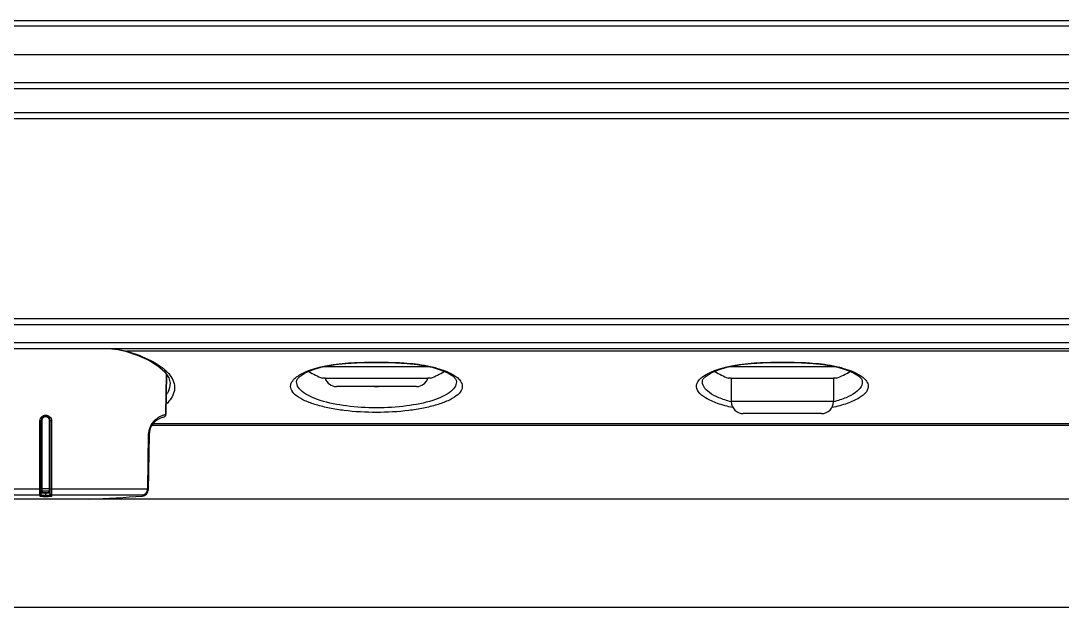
# Model space of a CAD drawing. Header units: millimetres. Extents: x 333 to 5627, y 435 to 3897.
# Drawn here: x 3404.9 to 3578.1, y 434.7 to 532.2 of the extents above; entities that cross this region are included whole.
import ezdxf

# ---------------------------------------------------------------- set-up
doc = ezdxf.new("R2010")
doc.units = ezdxf.units.MM
doc.header["$LTSCALE"] = 330
doc.layers.get('0').update_dxf_attribs({"linetype": 'CONTINUOUS'})
doc.layers.add('ASSI', color=7, linetype='CONTINUOUS')
doc.layers.add('GEOM', color=7, linetype='CONTINUOUS')

msp = doc.modelspace()

# ---------------------------------------------------------------- linework, layer by layer
at = {"color": 9, "linetype": 'Continuous'}
for p, q in [((3977.19, 532.24), (3178.99, 532.24)), ((3232, 526.64), (3924.18, 526.64)), ((3912.57, 520.94), (3243.61, 520.94)), ((3912.57, 516.94), (3243.61, 516.94)), ((3179.09, 481.69), (3977.09, 481.69)), ((3977.09, 478.69), (3179.09, 478.69)), ((3540.09, 468.89), (3523.09, 468.89)), ((3409.08, 466.63), (3409.1, 466.63)), ((3409.08, 466.63), (3409.08, 466.35)), ((3409.1, 466.35), (3409.08, 466.35)), ((3409.1, 466.63), (3409.1, 466.44)), ((3409.1, 466.44), (3409.1, 466.35)), ((3408.13, 454.35), (3408.13, 465.69)), ((3408.44, 465.71), (3408.44, 454.38)), ((3409.73, 454.38), (3409.73, 465.71)), ((3410.05, 465.69), (3410.05, 454.35)), ((3426.04, 454.35), (3426.19, 463.4)), ((3392.14, 454.35), (3408.13, 454.35)), ((3408.44, 453.98), (3408.44, 453.82)), ((3409.08, 453.79), (3409.1, 453.79)), ((3409.08, 453.27), (3409.08, 453.79)), ((3409.1, 453.27), (3409.1, 453.79)), ((3409.74, 453.82), (3409.74, 453.98)), ((3410.05, 454.35), (3426.04, 454.35)), ((3426.04, 454.35), (3426.04, 454.35)), ((3393, 453.37), (3408.14, 453.37)), ((3408.14, 453.13), (3408.14, 453.37)), ((3409.08, 453.68), (3409.1, 453.68)), ((3409.1, 453.27), (3409.08, 453.27)), ((3409.08, 453.06), (3409.08, 453.27)), ((3409.1, 453.06), (3409.08, 453.06)), ((3409.1, 453.06), (3409.1, 453.27)), ((3410.04, 453.37), (3425.17, 453.37)), ((3410.04, 453.37), (3410.04, 453.13)), ((3425.17, 453.17), (3425.17, 453.37))]:
    msp.add_line(p, q, dxfattribs=at)
at = {"color": 7, "linetype": 'Continuous'}
for p, q in [((3977.09, 531.34), (3178.99, 531.34)), ((3912.67, 521.94), (3243.51, 521.94)), ((3912.57, 515.94), (3243.61, 515.94)), ((3180.09, 482.69), (3976.09, 482.69)), ((3976.09, 477.69), (3180.09, 477.69)), ((3472.91, 474.69), (3455.26, 474.69)), ((3523.09, 474.69), (3522.76, 474.69)), ((3540.41, 474.69), (3523.09, 474.69)), ((3429.07, 466.77), (3429.19, 473.4)), ((3455.09, 472.77), (3455.12, 472.77)), ((3473.06, 472.77), (3473.09, 472.77)), ((3522.59, 472.77), (3522.62, 472.77)), ((3523.09, 472.78), (3523.09, 468.89)), ((3540.09, 472.78), (3540.09, 468.89)), ((3540.56, 472.77), (3540.59, 472.77)), ((3470.74, 471.39), (3457.44, 471.39)), ((3409.08, 466.44), (3409.1, 466.44)), ((3538.09, 466.89), (3525.09, 466.89)), ((3408.34, 453.33), (3408.34, 465.7)), ((3409.84, 453.33), (3409.84, 465.7)), ((3426.74, 464.97), (3864.51, 464.97)), ((3426.27, 463.4), (3426.1, 454.15)), ((3426.11, 454.34), (3426.11, 454.35))]:
    msp.add_line(p, q, dxfattribs=at)
for centre, radius, start, end in [((3462.9, 491.18), 20, 239.7893, 247.0218), ((3456.09, 418.89), 53.88, 90.5814, 91.0378), ((3457.44, 473.39), 2, 197.8768, 270), ((3470.74, 473.39), 2, 270, 342.1233), ((3471.92, 407.13), 65.65, 89.0031, 89.3778), ((3465.28, 491.18), 20, 292.9782, 300.2109), ((3530.4, 491.18), 20, 239.7893, 247.0218), ((3523.61, 417.66), 55.12, 90.5507, 91.0368), ((3539.4, 405.68), 67.1, 89.0066, 89.4059), ((3532.78, 491.18), 20, 292.9782, 300.2109), ((3525.09, 468.89), 2, 180, 270), ((3538.09, 468.89), 2, 270, 360), ((3409.08, 465.7), 0.74, 89.9692, 179.9912), ((3409.1, 465.7), 0.74, 0.0087, 90.0309), ((3429.27, 463.34), 3, 101.3871, 179), ((3428.57, 466.77), 0.5, 281.3987, 359), ((3425.1, 454.16), 1, 273.9151, 359), ((3425.1, 454.37), 1.01, 316.3246, 330.3801), ((3425.1, 454.37), 1.01, 330.4253, 344.4088), ((3425.11, 454.37), 1, 344.4441, 347.347), ((3425.1, 454.37), 1.01, 347.3459, 358.3264), ((3401.27, 802.35), 350, 272.4795, 273.9151), ((3425.1, 454.38), 1.01, 274.1097, 287.9822), ((3425.1, 454.37), 1.01, 288.0541, 302.1654), ((3425.1, 454.37), 1.01, 302.2057, 316.2674)]:
    msp.add_arc(centre, radius, start, end, dxfattribs=at)
at = {"color": 9, "linetype": 'Continuous'}
for centre, radius, start, end in [((3408.44, 453.88), 0.0999, 89.9456, 179.9811), ((3408.44, 453.72), 0.0999, 89.9456, 179.9811), ((3409.09, 88.49), 365.88, 89.8988, 90.1012), ((3409.09, 106.93), 347.05, 89.8927, 90.1073), ((3409.74, 453.88), 0.0999, 0.0189, 90.0544), ((3409.74, 453.72), 0.0999, 0.0189, 90.0544), ((3408.14, 453.33), 0.2, 269.7029, 359.936), ((3410.04, 453.33), 0.2, 180.064, 270.2971)]:
    msp.add_arc(centre, radius, start, end, dxfattribs=at)
at = {"color": 7, "linetype": 'Continuous'}
for points, knots in [([(3455.55, 472.78), (3456.75, 472.79), (3459.6, 472.78), (3464.09, 472.77), (3468.57, 472.78), (3471.42, 472.79), (3472.63, 472.78)], [0, 0, 0, 0, 0.212156, 0.499999, 0.787843, 1, 1, 1, 1]), ([(3523.08, 472.78), (3524.29, 472.79), (3527.13, 472.78), (3531.59, 472.77), (3536.05, 472.78), (3538.88, 472.79), (3540.09, 472.78)], [0, 0, 0, 0, 0.213261, 0.499999, 0.786738, 1, 1, 1, 1])]:
    msp.add_open_spline(points, degree=3, knots=knots, dxfattribs=at)
at = {"color": 9, "linetype": 'Continuous'}
for points, knots in [([(3408.13, 465.69), (3408.13, 465.94), (3408.33, 466.44), (3408.84, 466.63), (3409.08, 466.63)], [0, 0, 0, 0, 0.499659, 1, 1, 1, 1]), ([(3409.08, 466.35), (3408.92, 466.35), (3408.58, 466.21), (3408.44, 465.87), (3408.44, 465.71)], [0, 0, 0, 0, 0.499898, 1, 1, 1, 1]), ([(3409.1, 466.63), (3409.34, 466.63), (3409.84, 466.44), (3410.05, 465.94), (3410.05, 465.69)], [0, 0, 0, 0, 0.500339, 1, 1, 1, 1]), ([(3409.73, 465.71), (3409.73, 465.87), (3409.6, 466.21), (3409.26, 466.35), (3409.1, 466.35)], [0, 0, 0, 0, 0.500094, 1, 1, 1, 1]), ([(3426.19, 463.4), (3426.2, 463.86), (3426.39, 464.69), (3426.99, 465.6), (3427.6, 466.14), (3428.11, 466.44), (3428.47, 466.6), (3428.7, 466.67), (3428.83, 466.71), (3428.93, 466.73), (3429.01, 466.76), (3429.04, 466.75), (3429.07, 466.77), (3429.07, 466.77)], [0, 0, 0, 0, 0.293069, 0.513362, 0.675747, 0.797647, 0.887852, 0.922495, 0.950572, 0.972265, 0.987694, 0.996926, 1, 1, 1, 1]), ([(3408.13, 465.69), (3408.15, 465.69), (3408.2, 465.7), (3408.27, 465.69), (3408.3, 465.7), (3408.34, 465.69), (3408.34, 465.7)], [0, 0, 0, 0, 0.378836, 0.703887, 0.922667, 1, 1, 1, 1]), ([(3408.34, 465.7), (3408.34, 465.71), (3408.35, 465.7), (3408.37, 465.71), (3408.41, 465.71), (3408.43, 465.71), (3408.44, 465.71)], [0, 0, 0, 0, 0.07727, 0.295257, 0.620723, 1, 1, 1, 1]), ([(3409.84, 465.7), (3409.84, 465.71), (3409.82, 465.7), (3409.81, 465.71), (3409.77, 465.71), (3409.75, 465.71), (3409.73, 465.71)], [0, 0, 0, 0, 0.07727, 0.295257, 0.620723, 1, 1, 1, 1]), ([(3410.05, 465.69), (3410.02, 465.69), (3409.97, 465.7), (3409.9, 465.69), (3409.87, 465.7), (3409.84, 465.69), (3409.84, 465.7)], [0, 0, 0, 0, 0.378836, 0.703887, 0.922667, 1, 1, 1, 1]), ([(3426.19, 463.4), (3426.21, 463.4), (3426.24, 463.39), (3426.26, 463.4), (3426.27, 463.39), (3426.27, 463.4)], [0, 0, 0, 0, 0.745247, 0.935872, 1, 1, 1, 1]), ([(3408.13, 454.35), (3408.15, 454.35), (3408.2, 454.35), (3408.27, 454.34), (3408.3, 454.35), (3408.34, 454.34), (3408.34, 454.35)], [0, 0, 0, 0, 0.378798, 0.703856, 0.922658, 1, 1, 1, 1]), ([(3408.14, 453.37), (3408.13, 453.4), (3408.13, 453.5), (3408.13, 453.83), (3408.13, 454.12), (3408.13, 454.35)], [0, 0, 0, 0, 0.096648, 0.317481, 1, 1, 1, 1]), ([(3408.34, 454.37), (3408.34, 454.38), (3408.35, 454.37), (3408.37, 454.38), (3408.41, 454.38), (3408.43, 454.38), (3408.44, 454.38)], [0, 0, 0, 0, 0.077271, 0.295258, 0.620723, 1, 1, 1, 1]), ([(3408.34, 453.72), (3408.34, 453.71), (3408.37, 453.71), (3408.4, 453.7), (3408.47, 453.7), (3408.6, 453.69), (3408.81, 453.68), (3408.98, 453.68), (3409.08, 453.68)], [0, 0, 0, 0, 0.021502, 0.07895, 0.1714, 0.295516, 0.618875, 1, 1, 1, 1]), ([(3408.44, 454.38), (3408.44, 454.29), (3408.44, 454.16), (3408.45, 454.02), (3408.44, 453.98)], [0, 0, 0, 0, 0.690904, 1, 1, 1, 1]), ([(3408.44, 453.82), (3408.44, 453.82), (3408.46, 453.81), (3408.49, 453.81), (3408.55, 453.8), (3408.67, 453.79), (3408.85, 453.79), (3409, 453.79), (3409.08, 453.79)], [0, 0, 0, 0, 0.021503, 0.07895, 0.171401, 0.295517, 0.618875, 1, 1, 1, 1]), ([(3409.1, 453.79), (3409.18, 453.79), (3409.33, 453.79), (3409.51, 453.79), (3409.62, 453.8), (3409.68, 453.81), (3409.71, 453.81), (3409.74, 453.82), (3409.74, 453.82)], [0, 0, 0, 0, 0.381115, 0.70447, 0.82859, 0.921045, 0.978496, 1, 1, 1, 1]), ([(3409.1, 453.68), (3409.19, 453.68), (3409.37, 453.68), (3409.57, 453.69), (3409.7, 453.7), (3409.78, 453.7), (3409.81, 453.71), (3409.84, 453.71), (3409.84, 453.72)], [0, 0, 0, 0, 0.381115, 0.70447, 0.828591, 0.921046, 0.978497, 1, 1, 1, 1]), ([(3409.84, 454.37), (3409.84, 454.38), (3409.82, 454.37), (3409.81, 454.38), (3409.77, 454.38), (3409.75, 454.38), (3409.73, 454.38)], [0, 0, 0, 0, 0.07727, 0.295257, 0.620723, 1, 1, 1, 1]), ([(3409.74, 453.98), (3409.73, 454.02), (3409.74, 454.16), (3409.73, 454.29), (3409.73, 454.38)], [0, 0, 0, 0, 0.309096, 1, 1, 1, 1]), ([(3410.05, 454.35), (3410.02, 454.35), (3409.97, 454.35), (3409.9, 454.34), (3409.87, 454.35), (3409.84, 454.34), (3409.84, 454.35)], [0, 0, 0, 0, 0.378794, 0.703851, 0.922653, 1, 1, 1, 1]), ([(3410.05, 454.35), (3410.05, 454.12), (3410.05, 453.83), (3410.04, 453.5), (3410.04, 453.4), (3410.04, 453.37)], [0, 0, 0, 0, 0.682519, 0.903352, 1, 1, 1, 1]), ([(3425.17, 453.37), (3425.4, 453.38), (3425.86, 453.63), (3426.03, 454.11), (3426.04, 454.35)], [0, 0, 0, 0, 0.486127, 1, 1, 1, 1]), ([(3426.04, 454.35), (3426.05, 454.35), (3426.08, 454.35), (3426.1, 454.35), (3426.11, 454.35), (3426.11, 454.35)], [0, 0, 0, 0, 0.745246, 0.935887, 1, 1, 1, 1]), ([(3426.04, 454.35), (3426.05, 454.34), (3426.07, 454.34), (3426.11, 454.35), (3426.11, 454.34)], [0, 0, 0, 0, 0.744119, 1, 1, 1, 1]), ([(3409.08, 453.06), (3408.96, 453.06), (3408.74, 453.07), (3408.47, 453.08), (3408.31, 453.09), (3408.22, 453.1), (3408.17, 453.11), (3408.14, 453.12), (3408.14, 453.13)], [0, 0, 0, 0, 0.38042, 0.702951, 0.826795, 0.919195, 0.976989, 1, 1, 1, 1]), ([(3409.08, 453.27), (3408.98, 453.27), (3408.81, 453.28), (3408.6, 453.29), (3408.47, 453.3), (3408.4, 453.31), (3408.36, 453.31), (3408.34, 453.32), (3408.34, 453.33)], [0, 0, 0, 0, 0.380154, 0.702445, 0.826219, 0.918616, 0.976528, 1, 1, 1, 1]), ([(3409.84, 453.33), (3409.84, 453.32), (3409.81, 453.31), (3409.78, 453.31), (3409.71, 453.3), (3409.57, 453.29), (3409.37, 453.28), (3409.19, 453.27), (3409.1, 453.27)], [0, 0, 0, 0, 0.023472, 0.081386, 0.173783, 0.297557, 0.619851, 1, 1, 1, 1]), ([(3410.04, 453.13), (3410.04, 453.12), (3410.01, 453.11), (3409.96, 453.1), (3409.87, 453.09), (3409.7, 453.08), (3409.44, 453.07), (3409.22, 453.06), (3409.1, 453.06)], [0, 0, 0, 0, 0.023011, 0.080806, 0.173207, 0.297052, 0.619584, 1, 1, 1, 1])]:
    msp.add_open_spline(points, degree=3, knots=knots, dxfattribs=at)
for points in [[(3408.14, 453.37), (3408.19, 453.37), (3408.24, 453.39), (3408.28, 453.42)], [(3408.28, 453.42), (3408.32, 453.46), (3408.34, 453.51), (3408.34, 453.57)], [(3409.9, 453.42), (3409.86, 453.46), (3409.84, 453.51), (3409.84, 453.57)], [(3410.04, 453.37), (3409.99, 453.37), (3409.93, 453.39), (3409.9, 453.42)]]:
    msp.add_open_spline(points, degree=3, dxfattribs=at)
at = {"layer": 'ASSI', "color": 7, "linetype": 'Continuous'}
for p, q in [((3429.19, 473.4), (3429.07, 466.77)), ((3228.62, 452.69), (3927.56, 452.69)), ((3219.09, 434.69), (3937.09, 434.69))]:
    msp.add_line(p, q, dxfattribs=at)
at = {"layer": 'GEOM', "color": 9, "linetype": 'Continuous'}
for p, q in [((3937.09, 477.27), (3422.58, 477.27)), ((3464.07, 475.44), (3464.12, 475.44)), ((3531.57, 475.44), (3531.62, 475.44)), ((3426.97, 465.27), (3865.28, 465.27))]:
    msp.add_line(p, q, dxfattribs=at)
at = {"layer": 'GEOM', "color": 7, "linetype": 'Continuous'}
for p, q in [((3473.32, 474.59), (3474.69, 474.18)), ((3540.82, 474.59), (3542.19, 474.18)), ((3450.82, 472.43), (3450.82, 472.43)), ((3463.74, 471.39), (3464.44, 471.39)), ((3477.36, 472.43), (3477.36, 472.43)), ((3518.32, 472.43), (3518.32, 472.43)), ((3544.86, 472.43), (3544.86, 472.43))]:
    msp.add_line(p, q, dxfattribs=at)
for points in [[(3420.07, 477.69), (3421.07, 477.56), (3422.37, 477.26)], [(3422.37, 477.26), (3424.31, 476.61), (3426.22, 475.76), (3427.74, 474.85), (3428.86, 473.88)], [(3452.23, 473.65), (3453.46, 474.17), (3454.86, 474.59)], [(3454.86, 474.59), (3455.71, 474.79), (3457.2, 475.04), (3458.91, 475.22), (3460.83, 475.33), (3462.95, 475.37)], [(3462.95, 475.37), (3465.13, 475.37), (3467.25, 475.33), (3469.19, 475.22), (3470.92, 475.04), (3472.43, 474.8), (3473.32, 474.59)], [(3519.73, 473.65), (3520.96, 474.16), (3522.36, 474.59)], [(3522.36, 474.59), (3523.21, 474.79), (3524.7, 475.04), (3526.41, 475.22), (3528.33, 475.33), (3530.45, 475.37)], [(3530.45, 475.37), (3532.63, 475.37), (3534.75, 475.33), (3536.69, 475.22), (3538.42, 475.04), (3539.93, 474.8), (3540.82, 474.59)], [(3428.86, 473.88), (3429.55, 472.86), (3429.76, 471.95)], [(3450.82, 472.43), (3450.93, 472.68), (3451.4, 473.14), (3452.23, 473.65)], [(3474.69, 474.18), (3475.93, 473.66), (3476.76, 473.15), (3477.24, 472.68), (3477.36, 472.43)], [(3518.32, 472.43), (3518.43, 472.68), (3518.9, 473.14), (3519.73, 473.65)], [(3542.19, 474.18), (3543.43, 473.66), (3544.26, 473.15), (3544.74, 472.68), (3544.86, 472.43)]]:
    msp.add_lwpolyline(points, dxfattribs=at)
at = {"layer": 'GEOM', "color": 9, "linetype": 'Continuous'}
for centre, radius, start, end in [((3453.62, 469.3), 4.65, 125.6852, 128.2784), ((3474.46, 469.17), 4.81, 52.9306, 54.4422), ((3521.11, 469.31), 4.64, 125.6835, 128.2781), ((3541.96, 469.17), 4.81, 52.9309, 54.4419)]:
    msp.add_arc(centre, radius, start, end, dxfattribs=at)
for points in [[(3420.38, 477.69), (3421.12, 477.6), (3421.86, 477.47), (3422.58, 477.27)], [(3422.58, 477.27), (3422.51, 477.25), (3422.44, 477.24), (3422.37, 477.26)], [(3454.6, 474.62), (3454.94, 474.71), (3455.28, 474.78), (3455.62, 474.85)], [(3454.6, 474.62), (3454.68, 474.58), (3454.77, 474.57), (3454.86, 474.59)], [(3460.94, 475.39), (3461.98, 475.43), (3463.03, 475.44), (3464.07, 475.44)], [(3464.12, 475.44), (3465.16, 475.44), (3466.2, 475.43), (3467.23, 475.39)], [(3472.56, 474.85), (3472.9, 474.78), (3473.24, 474.71), (3473.57, 474.62)], [(3473.57, 474.62), (3473.5, 474.58), (3473.4, 474.57), (3473.32, 474.59)], [(3522.1, 474.62), (3522.44, 474.71), (3522.78, 474.78), (3523.12, 474.85)], [(3522.1, 474.62), (3522.18, 474.58), (3522.27, 474.57), (3522.36, 474.59)], [(3528.44, 475.39), (3529.48, 475.43), (3530.53, 475.44), (3531.57, 475.44)], [(3531.62, 475.44), (3532.66, 475.44), (3533.7, 475.43), (3534.73, 475.39)], [(3540.06, 474.85), (3540.4, 474.78), (3540.74, 474.71), (3541.07, 474.62)], [(3541.07, 474.62), (3541, 474.58), (3540.9, 474.57), (3540.82, 474.59)], [(3450.48, 472.73), (3450.56, 472.81), (3450.65, 472.88), (3450.74, 472.95)], [(3477.36, 473.01), (3477.48, 472.92), (3477.59, 472.83), (3477.69, 472.73)], [(3517.98, 472.73), (3518.06, 472.81), (3518.15, 472.88), (3518.24, 472.95)], [(3544.86, 473.01), (3544.98, 472.92), (3545.09, 472.83), (3545.19, 472.73)], [(3430.22, 472.49), (3430.4, 472.11), (3430.5, 471.69), (3430.51, 471.27)]]:
    msp.add_open_spline(points, degree=3, dxfattribs=at)
for points, knots in [([(3422.58, 477.27), (3423.94, 476.87), (3426.29, 476.01), (3428.44, 474.65), (3429.21, 473.89)], [0, 0, 0, 0, 0.568257, 1, 1, 1, 1]), ([(3452.66, 473.99), (3452.81, 474.05), (3453.45, 474.29), (3454.1, 474.49), (3454.6, 474.62)], [0, 0, 0, 0, 0.235395, 1, 1, 1, 1]), ([(3455.62, 474.85), (3456.04, 474.93), (3457.8, 475.22), (3459.58, 475.35), (3460.94, 475.39)], [0, 0, 0, 0, 0.237818, 1, 1, 1, 1]), ([(3467.23, 475.39), (3467.7, 475.38), (3469.48, 475.29), (3471.26, 475.11), (3472.56, 474.85)], [0, 0, 0, 0, 0.258985, 1, 1, 1, 1]), ([(3473.57, 474.62), (3473.75, 474.57), (3474.4, 474.39), (3475.05, 474.18), (3475.52, 473.99)], [0, 0, 0, 0, 0.263989, 1, 1, 1, 1]), ([(3520.16, 473.99), (3520.31, 474.05), (3520.95, 474.29), (3521.6, 474.49), (3522.1, 474.62)], [0, 0, 0, 0, 0.235392, 1, 1, 1, 1]), ([(3523.12, 474.85), (3523.54, 474.93), (3525.3, 475.22), (3527.08, 475.35), (3528.44, 475.39)], [0, 0, 0, 0, 0.237818, 1, 1, 1, 1]), ([(3534.73, 475.39), (3535.2, 475.38), (3536.98, 475.29), (3538.76, 475.11), (3540.06, 474.85)], [0, 0, 0, 0, 0.258985, 1, 1, 1, 1]), ([(3541.07, 474.62), (3541.25, 474.57), (3541.9, 474.39), (3542.55, 474.18), (3543.02, 473.99)], [0, 0, 0, 0, 0.26399, 1, 1, 1, 1]), ([(3429.21, 473.89), (3429.32, 473.78), (3429.72, 473.36), (3430.05, 472.88), (3430.22, 472.49)], [0, 0, 0, 0, 0.271373, 1, 1, 1, 1]), ([(3450.91, 473.08), (3451.03, 473.16), (3451.58, 473.53), (3452.18, 473.81), (3452.66, 473.99)], [0, 0, 0, 0, 0.223405, 1, 1, 1, 1]), ([(3475.52, 473.99), (3475.69, 473.93), (3476.29, 473.67), (3476.87, 473.36), (3477.26, 473.09)], [0, 0, 0, 0, 0.276227, 1, 1, 1, 1]), ([(3518.41, 473.08), (3518.53, 473.16), (3519.08, 473.53), (3519.68, 473.81), (3520.16, 473.99)], [0, 0, 0, 0, 0.223411, 1, 1, 1, 1]), ([(3543.02, 473.99), (3543.19, 473.93), (3543.79, 473.67), (3544.37, 473.36), (3544.76, 473.09)], [0, 0, 0, 0, 0.276229, 1, 1, 1, 1]), ([(3430.51, 471.27), (3430.52, 471.03), (3430.4, 469.97), (3429.74, 469.05), (3429.16, 468.49)], [0, 0, 0, 0, 0.226045, 1, 1, 1, 1]), ([(3429.76, 471.96), (3429.77, 471.47), (3429.6, 470.79), (3429.27, 470.21), (3429.18, 470.06)], [0, 0, 0, 0, 0.731542, 1, 1, 1, 1]), ([(3478.34, 471.66), (3478.4, 471.35), (3478.22, 470.59), (3477.29, 469.71), (3475.89, 468.94), (3474.04, 468.28), (3471.85, 467.76), (3468.51, 467.23), (3464.09, 466.99), (3459.67, 467.23), (3456.33, 467.76), (3454.13, 468.28), (3452.29, 468.94), (3450.89, 469.71), (3449.95, 470.59), (3449.78, 471.35), (3449.83, 471.66)], [0, 0, 0, 0, 0.02981, 0.067765, 0.118123, 0.180276, 0.252063, 0.330918, 0.5, 0.669082, 0.747937, 0.819724, 0.881877, 0.932235, 0.97019, 1, 1, 1, 1]), ([(3449.83, 471.66), (3449.85, 471.75), (3449.97, 472.16), (3450.24, 472.5), (3450.48, 472.73)], [0, 0, 0, 0, 0.224183, 1, 1, 1, 1]), ([(3477.36, 472.43), (3477.42, 472.11), (3477.27, 471.36), (3476.41, 470.45), (3475.1, 469.68), (3472.64, 468.75), (3468.91, 468.04), (3464.09, 467.76), (3459.26, 468.04), (3455.53, 468.75), (3453.08, 469.68), (3451.77, 470.45), (3450.9, 471.36), (3450.76, 472.11), (3450.82, 472.43)], [0, 0, 0, 0, 0.032072, 0.071231, 0.121915, 0.183846, 0.332947, 0.5, 0.667053, 0.816154, 0.878085, 0.928769, 0.967928, 1, 1, 1, 1]), ([(3477.69, 472.73), (3477.78, 472.65), (3478.07, 472.35), (3478.29, 471.96), (3478.34, 471.66)], [0, 0, 0, 0, 0.284025, 1, 1, 1, 1]), ([(3523.35, 467.89), (3522.49, 468.07), (3520.93, 468.48), (3518.96, 469.34), (3517.6, 470.31), (3517.26, 471.28), (3517.33, 471.66)], [0, 0, 0, 0, 0.350555, 0.636908, 0.847343, 1, 1, 1, 1]), ([(3517.33, 471.66), (3517.35, 471.75), (3517.47, 472.16), (3517.74, 472.5), (3517.98, 472.73)], [0, 0, 0, 0, 0.224185, 1, 1, 1, 1]), ([(3523.05, 468.85), (3522.35, 469.03), (3521.1, 469.44), (3519.52, 470.25), (3518.46, 471.22), (3518.25, 472.08), (3518.32, 472.43)], [0, 0, 0, 0, 0.340928, 0.620311, 0.832547, 1, 1, 1, 1]), ([(3545.84, 471.66), (3545.91, 471.28), (3545.58, 470.31), (3544.21, 469.34), (3542.25, 468.48), (3540.69, 468.07), (3539.82, 467.89)], [0, 0, 0, 0, 0.152657, 0.363096, 0.649444, 1, 1, 1, 1]), ([(3544.86, 472.43), (3544.92, 472.08), (3544.72, 471.22), (3543.65, 470.25), (3542.08, 469.44), (3540.82, 469.03), (3540.12, 468.85)], [0, 0, 0, 0, 0.167454, 0.379689, 0.659072, 1, 1, 1, 1]), ([(3545.19, 472.73), (3545.28, 472.65), (3545.57, 472.35), (3545.79, 471.96), (3545.84, 471.66)], [0, 0, 0, 0, 0.284025, 1, 1, 1, 1])]:
    msp.add_open_spline(points, degree=3, knots=knots, dxfattribs=at)

doc.saveas('drawing.dxf')
